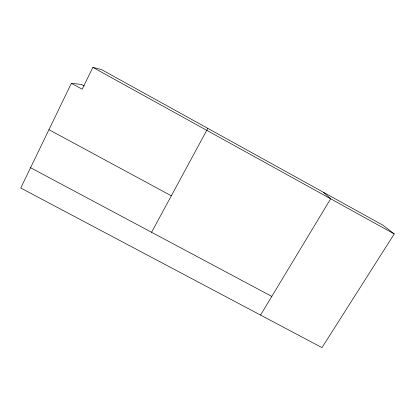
<?xml version="1.0" encoding="UTF-8"?>
<svg xmlns="http://www.w3.org/2000/svg" width="415" height="415" viewBox="0 0 415 415"><rect width="100%" height="100%" fill="white"/><g stroke="black" fill="none" stroke-linecap="round" stroke-linejoin="round"><path stroke-width="0.62" d="M71.364 83.301L20.75 188.011L321.983 347.63L394.25 233.925L383.05 225.262L101.587 69.616L92.851 67.37L82.17 89.23L71.364 83.301L81.496 84.463L84.297 85.998M207.822 128.359L151.579 232.276M260.547 315.078L330.667 198.79L323.534 192.347M30.56 167.712L271.799 296.414M48.949 129.677L171.343 195.807M92.851 67.37L394.25 233.925"/></g></svg>
